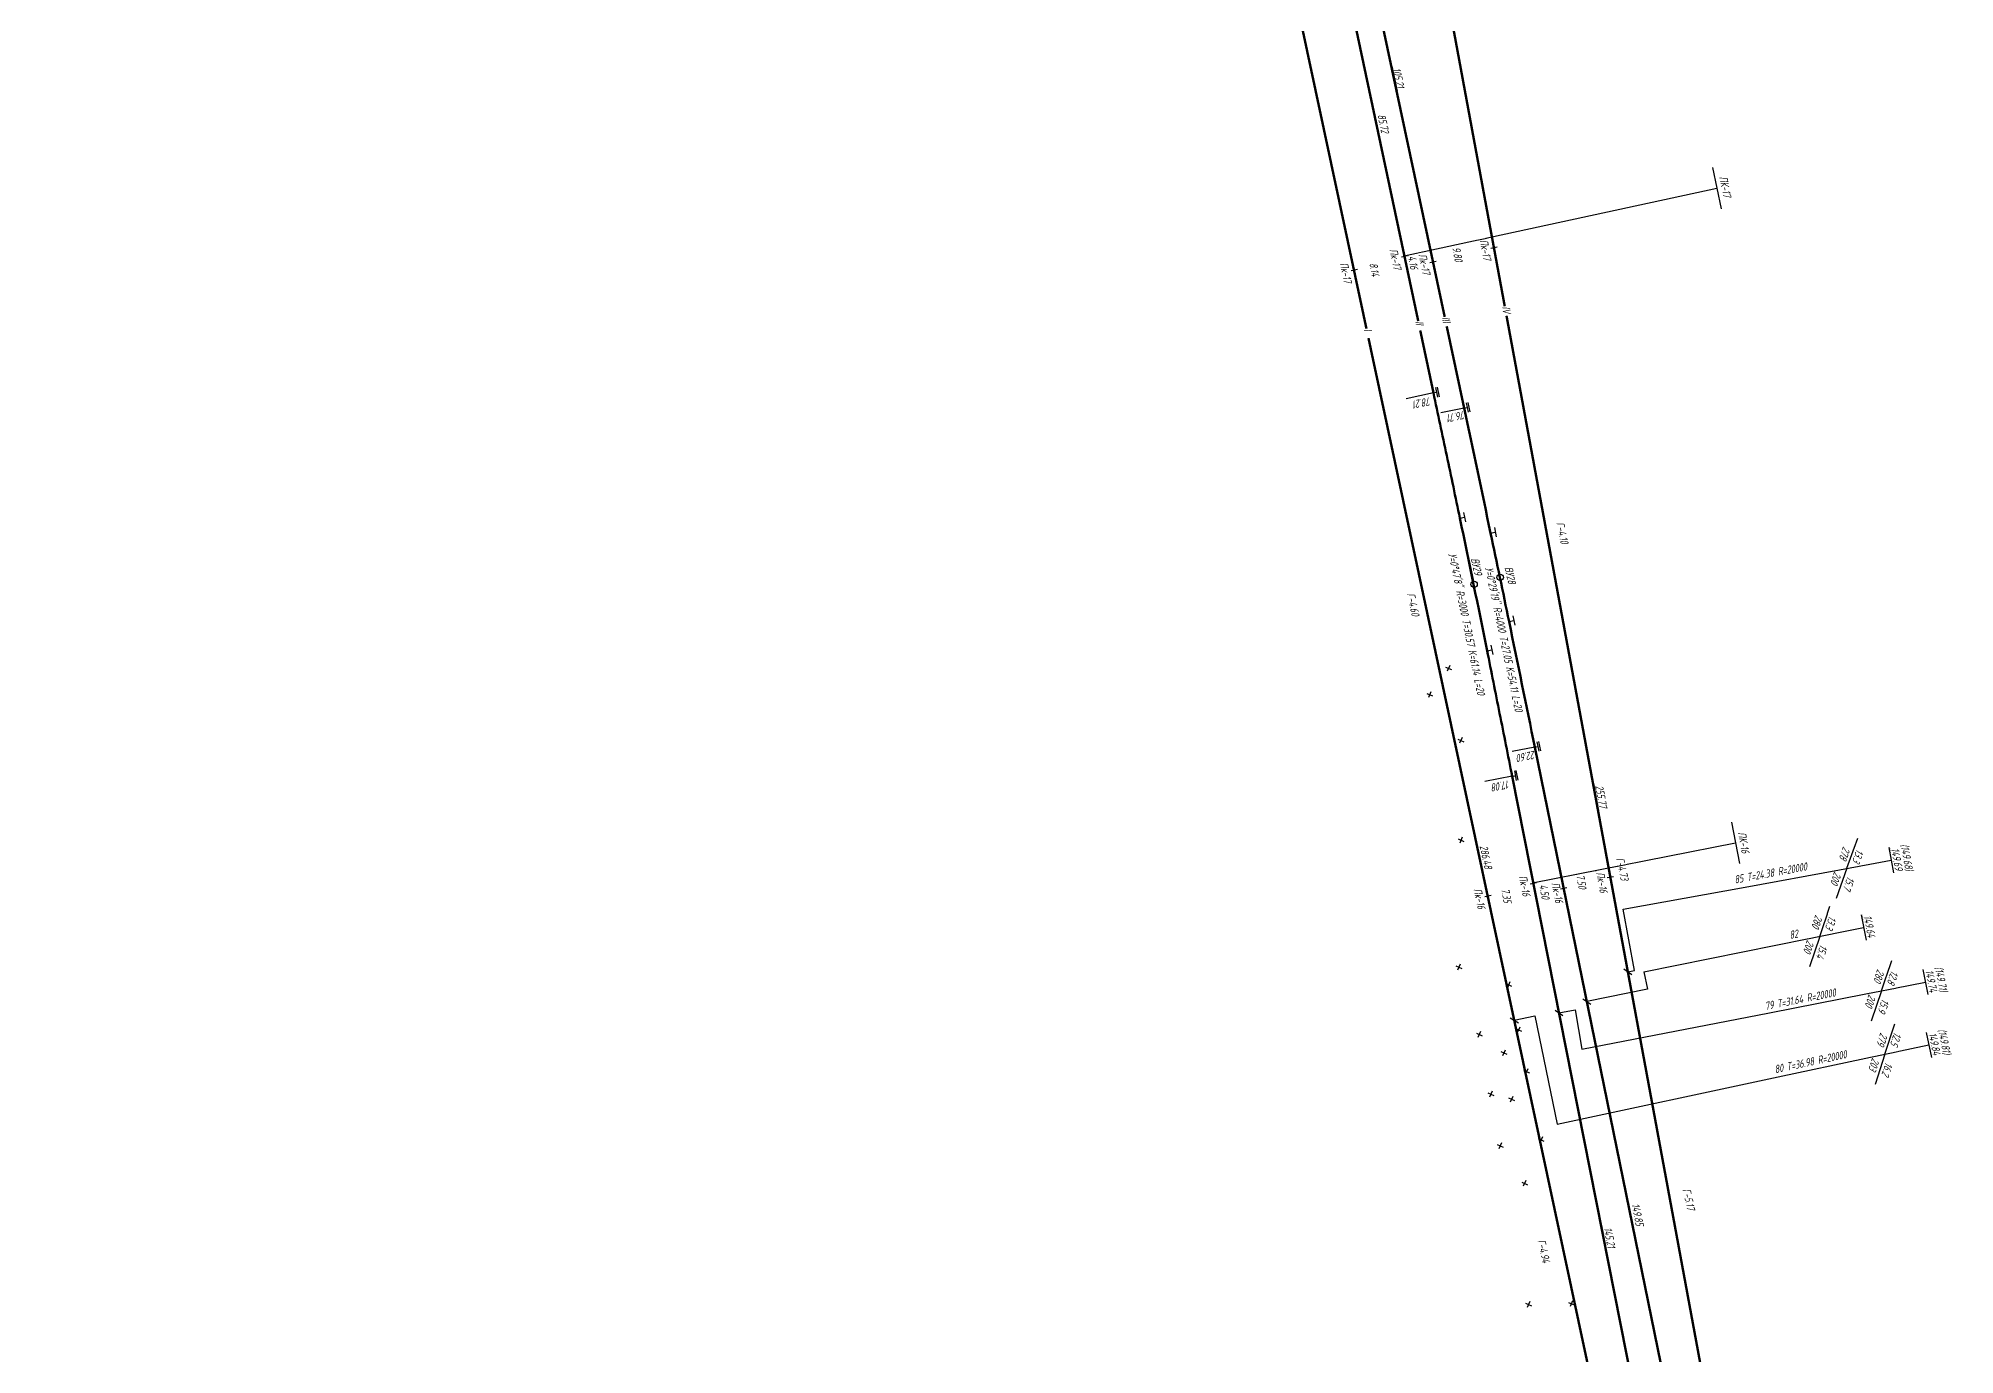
# Model space of a CAD drawing. Extents: x 8811 to 10286, y 10382 to 14118.
# Drawn here: x 9563.5 to 9862.9, y 11565 to 11770.7 of the extents above; entities that cross this region are included whole.
import ezdxf
from ezdxf.enums import TextEntityAlignment as Align

# ---------------------------------------------------------------- set-up
doc = ezdxf.new("R2010")
doc.units = 0
for name, color, linetype in [('I.Ось трассы', 7, 'Continuous'), ('II.Вершины', 7, 'Continuous'), ('II.Ось трассы', 7, 'Continuous'), ('II.Параметры кривых', 7, 'Continuous'), ('III.Вершины', 7, 'Continuous'), ('III.Ось трассы', 7, 'Continuous'), ('III.Параметры кривых', 7, 'Continuous'), ('IIс.Вершины', 7, 'Continuous'), ('IIс.Прямые вставки', 7, 'Continuous'), ('IV.Ось трассы', 7, 'Continuous'), ('Iс.Междупутья', 7, 'Continuous'), ('Iс.Прямые вставки', 7, 'Continuous'), ('КН I.Параметры кривых', 7, 'Continuous'), ('КН I.Прямые вставки', 7, 'Continuous'), ('КН II.Вершины', 7, 'Continuous'), ('КН II.Параметры кривых', 7, 'Continuous'), ('КН II.Прямые вставки', 7, 'Continuous'), ('маскировка', 7, 'Continuous')]:
    doc.layers.add(name, color=color, linetype=linetype)
for name, color, linetype, lineweight in [('IIс.Пикетаж', 7, 'Continuous', 15), ('Iс.Пикетаж', 7, 'Continuous', 15), ('КН I.Пикетаж', 7, 'Continuous', 15), ('КН II.Пикетаж', 7, 'Continuous', 15), ('кресты', 1, 'Continuous', 30), ('Уклоноуказатели по станции', 1, 'Continuous', 35)]:
    doc.layers.add(name, color=color, linetype=linetype, lineweight=lineweight)
doc.styles.add('спдс_сжатие09', font='SPDS.shx', dxfattribs={"width": 0.9, "oblique": 15, "height": 1.25})

# ---------------------------------------------------------------- blocks, each defined once
blk = doc.blocks.new('alignment_tc_sign')
at = {"color": 0, "linetype": 'ByBlock', "lineweight": -2}
for p, q in [((-1.5, 1.5), (1.5, 1.5)), ((-1.5, 1), (1.5, 1)), ((0, 0), (0, 1))]:
    blk.add_line(p, q, dxfattribs=at)
blk = doc.blocks.new('alignment_cc_sign')
at = {"color": 0, "linetype": 'ByBlock', "lineweight": -2}
for p, q in [((-1.5, 1.5), (1.5, 1.5)), ((0, 0), (0, 1.5))]:
    blk.add_line(p, q, dxfattribs=at)

msp = doc.modelspace()

# ---------------------------------------------------------------- linework, layer by layer
at = {"layer": 'кресты', "color": 5, "lineweight": 30}
for p, q in [((9780.39, 11668.34), (9781.3, 11667.94)), ((9780.39, 11668.34), (9781.3, 11667.94)), ((9781.05, 11668.6), (9780.65, 11667.68)), ((9785.26, 11661.2), (9786.18, 11660.8)), ((9785.26, 11661.2), (9786.18, 11660.8)), ((9785.92, 11661.46), (9785.52, 11660.54)), ((9785.28, 11645.62), (9786.19, 11645.22)), ((9785.28, 11645.62), (9786.19, 11645.22)), ((9785.94, 11645.88), (9785.54, 11644.96)), ((9784.95, 11625.78), (9785.87, 11625.38)), ((9784.95, 11625.78), (9785.87, 11625.38)), ((9785.61, 11626.03), (9785.21, 11625.12)), ((9792.73, 11623.02), (9793.64, 11622.62)), ((9792.73, 11623.02), (9793.64, 11622.62)), ((9793.38, 11623.28), (9792.98, 11622.36)), ((9788.14, 11615.25), (9789.05, 11614.85)), ((9788.14, 11615.25), (9789.05, 11614.85)), ((9788.8, 11615.51), (9788.39, 11614.59)), ((9794.26, 11615.96), (9795.17, 11615.56)), ((9794.26, 11615.96), (9795.17, 11615.56)), ((9794.91, 11616.21), (9794.51, 11615.3)), ((9791.96, 11612.37), (9792.88, 11611.96)), ((9791.96, 11612.37), (9792.88, 11611.96)), ((9792.62, 11612.62), (9792.22, 11611.71)), ((9795.52, 11609.43), (9796.44, 11609.03)), ((9795.52, 11609.43), (9796.44, 11609.03)), ((9796.18, 11609.69), (9795.78, 11608.77)), ((9789.94, 11605.91), (9790.86, 11605.51)), ((9789.94, 11605.91), (9790.86, 11605.51)), ((9790.6, 11606.17), (9790.2, 11605.25)), ((9793.17, 11605.13), (9794.08, 11604.72)), ((9793.17, 11605.13), (9794.08, 11604.72)), ((9793.83, 11605.38), (9793.42, 11604.47)), ((9797.79, 11598.77), (9798.7, 11598.37)), ((9797.79, 11598.77), (9798.7, 11598.37)), ((9798.45, 11599.03), (9798.05, 11598.11)), ((9791.41, 11597.85), (9792.33, 11597.45)), ((9791.41, 11597.85), (9792.33, 11597.45)), ((9792.07, 11598.11), (9791.67, 11597.2)), ((9795.22, 11591.99), (9796.13, 11591.58)), ((9795.22, 11591.99), (9796.13, 11591.58)), ((9795.88, 11592.24), (9795.47, 11591.33)), ((9795.83, 11573.06), (9796.75, 11572.66)), ((9795.83, 11573.06), (9796.75, 11572.66)), ((9796.49, 11573.32), (9796.09, 11572.4)), ((9802.52, 11573.19), (9803.44, 11572.79)), ((9802.52, 11573.19), (9803.44, 11572.79)), ((9803.18, 11573.45), (9802.78, 11572.53))]:
    msp.add_line(p, q, dxfattribs=at)
at = {"layer": 'Уклоноуказатели по станции', "color": 5, "lineweight": 30}
for p, q in [((9812.83, 11625.05), (9811.06, 11634.61)), ((9811.18, 11625.29), (9812.42, 11624.44)), ((9811.8, 11624.86), (9812.83, 11625.05)), ((9814.32, 11624.83), (9814.86, 11622.15)), ((9804.77, 11620.64), (9806, 11619.79)), ((9814.86, 11622.15), (9805.39, 11620.21)), ((9793.44, 11617.66), (9794.7, 11616.85)), ((9794.07, 11617.26), (9797.29, 11617.94)), ((9797.29, 11617.94), (9800.74, 11601.03)), ((9800.43, 11618.84), (9801.66, 11617.99)), ((9801.04, 11618.42), (9803.57, 11618.92)), ((9803.57, 11618.92), (9804.64, 11612.76))]:
    msp.add_line(p, q, dxfattribs=at)

# ---------------------------------------------------------------- block references
at = {"layer": 'II.Ось трассы', "color": 5, "lineweight": 30, "xscale": 0.4999999999999999, "yscale": 0.4999999999999999, "zscale": 0.4999999999999999, "rotation": 281.7904476257163}
msp.add_blockref('alignment_cc_sign', (9785.57, 11695.71), dxfattribs=at)

# ---------------------------------------------------------------- wipeouts: each hides what was drawn before it
at = {"color": 5}
for points in [[(9776.41, 11766.23), (9777.22, 11762.32), (9775.72, 11762.47), (9774.95, 11766.19)], [(9774.02, 11759.03), (9774.75, 11755.44), (9773.23, 11755.49), (9772.5, 11759.07)], [(9825.76, 11749.53), (9827.55, 11749.57), (9828.37, 11745.21), (9826.6, 11745.2)], [(9790.14, 11739.37), (9790.76, 11735.38), (9789.09, 11735.74), (9788.4, 11739.66)], [(9778.92, 11737.13), (9780.46, 11737.31), (9781.24, 11733.32), (9779.71, 11733.43)], [(9785.64, 11738.16), (9786.23, 11735.4), (9784.68, 11735.47), (9784.31, 11738.09)], [(9768.01, 11736), (9768.89, 11731.95), (9767.44, 11732.33), (9766.64, 11735.93)], [(9777.39, 11714.03), (9780.71, 11714.7), (9780.81, 11713.18), (9777.47, 11712.52)], [(9785.92, 11712.54), (9786.15, 11711.12), (9782.77, 11710.36), (9782.72, 11711.85)], [(9801.91, 11695.46), (9802.84, 11690.9), (9801.22, 11691.06), (9800.35, 11695.67)], [(9793.83, 11688.45), (9792.37, 11688.37), (9793.15, 11684.97), (9794.51, 11684.95)], [(9778.54, 11684.33), (9779.48, 11679.87), (9778.11, 11679.97), (9777.03, 11684.44)], [(9793.63, 11658.75), (9797.18, 11659.47), (9797.2, 11658.09), (9793.69, 11657.44)], [(9792.93, 11654.82), (9793.13, 11653.39), (9789.93, 11652.82), (9789.82, 11654.2)], [(9808.04, 11654.16), (9808.78, 11649.87), (9807.34, 11650.09), (9806.55, 11654.31)], [(9789.91, 11644.86), (9790.81, 11640.52), (9789.52, 11640.43), (9788.43, 11644.87)], [(9845.52, 11644.91), (9849.15, 11643.39), (9846.32, 11636.36), (9843.09, 11637.74), (9844.26, 11641.2), (9828.44, 11638.43), (9828.29, 11640.13), (9844.65, 11643.04)], [(9855.75, 11645.37), (9852.6, 11644.8), (9853.62, 11639.85), (9856.71, 11640.1)], [(9811.22, 11642.89), (9812.18, 11638.55), (9810.78, 11638.58), (9809.75, 11643.16)], [(9789, 11638.06), (9789.8, 11634.38), (9788.39, 11634.25), (9787.6, 11638.16)], [(9801.16, 11639.01), (9801.81, 11635.18), (9800.55, 11635.2), (9799.77, 11639.07)], [(9850.03, 11633.97), (9848.39, 11633.77), (9849.25, 11629.59), (9850.86, 11629.78)], [(9858.2, 11625.6), (9861.47, 11626.53), (9862.29, 11620.83), (9858.84, 11620.66)], [(9859, 11613.51), (9858.52, 11616.23), (9861.95, 11616.76), (9862.85, 11610.85), (9859.54, 11610.8)], [(9834.49, 11610.67), (9850.34, 11613.66), (9851.21, 11616.15), (9854.75, 11615.16), (9852.63, 11607.41), (9848.67, 11609.01), (9850.37, 11612.24), (9834.89, 11608.75)], [(9819.97, 11591.44), (9821.81, 11591.57), (9822.64, 11586.85), (9820.91, 11587.17)], [(9813.71, 11589.12), (9814.55, 11584.47), (9813.07, 11584.63), (9812.05, 11588.72)], [(9809.4, 11585.15), (9810.16, 11580.99), (9808.67, 11581.07), (9807.84, 11585.05)], [(9798.97, 11583.41), (9799.99, 11578.94), (9798.65, 11578.75), (9797.38, 11583.56)]]:
    msp.add_wipeout(points, dxfattribs=at).dxf.layer = 'маскировка'

# ---------------------------------------------------------------- next in the draw order: linework, layer by layer
at = {"color": 5, "lineweight": 30}
for p, q in [((9825, 11750.5, -157.71), (9826.37, 11744.03, -157.71)), ((9791.4, 11738.04), (9790.42, 11737.86)), ((9769.57, 11734.56), (9768.59, 11734.35)), ((9781.85, 11735.84), (9780.87, 11735.63))]:
    msp.add_line(p, q, dxfattribs=at)
at = {"layer": 'II.Параметры кривых', "color": 5, "lineweight": 30}
for p, q in [((9781.44, 11715.28), (9777.19, 11714.38)), ((9793.73, 11655.39), (9789.49, 11654.56))]:
    msp.add_line(p, q, dxfattribs=at)
at = {"layer": 'III.Параметры кривых', "color": 5, "lineweight": 30}
for p, q in [((9786.22, 11712.93), (9782.61, 11712.16)), ((9797.27, 11659.96), (9793.72, 11659.24))]:
    msp.add_line(p, q, dxfattribs=at)
at = {"layer": 'Уклоноуказатели по станции', "color": 5, "lineweight": 30}
for p, q in [((9846.03, 11641.01), (9847.7, 11645.73)), ((9852.55, 11644.25), (9853.28, 11640.32)), ((9830.15, 11638.08), (9844.84, 11640.79)), ((9846.03, 11641.01), (9844.36, 11636.3)), ((9844.84, 11640.79), (9852.91, 11642.29)), ((9811.06, 11634.61), (9830.15, 11638.08)), ((9848.23, 11633.73), (9849.03, 11629.81)), ((9857.9, 11625.19), (9858.67, 11621.27)), ((9858.38, 11615.38), (9859.21, 11611.47)), ((9835.3, 11608.41), (9848.99, 11611.33)), ((9848.99, 11611.33), (9858.8, 11613.43)), ((9851.95, 11611.96), (9850.41, 11607.21)), ((9800.74, 11601.03), (9835.3, 11608.41))]:
    msp.add_line(p, q, dxfattribs=at)

# ---------------------------------------------------------------- next in the draw order: block references
at = {"layer": 'II.Ось трассы', "color": 5, "lineweight": 30, "xscale": 0.5, "yscale": 0.5, "zscale": 0.5}
for p, rotation in [((9781.44, 11715.28), 281.9814333752882), ((9793.73, 11655.39), 281.1957567150616)]:
    msp.add_blockref('alignment_tc_sign', p, dxfattribs=dict(at, rotation=rotation))
at = {"layer": 'III.Ось трассы', "color": 5, "lineweight": 30, "xscale": 0.4999999999999987, "yscale": 0.4999999999999987, "zscale": 0.4999999999999987, "rotation": 282.027987944671}
msp.add_blockref('alignment_tc_sign', (9786.22, 11712.93), dxfattribs=at)

# ---------------------------------------------------------------- next in the draw order: texts
at = {"layer": 'II.Параметры кривых', "color": 5, "lineweight": 30, "style": 'спдс_сжатие09', "oblique": 15, "width": 0.9}
for s, rotation, p in [('78.21', 191.9814, (9780.94, 11714.66)), ('17.08', 191.1958, (9793.21, 11654.78))]:
    msp.add_text(s, height=1.25, rotation=rotation, dxfattribs=at).set_placement(p)
at = {"layer": 'III.Параметры кривых', "color": 5, "lineweight": 30, "style": 'спдс_сжатие09', "oblique": 15, "width": 0.9}
for s, rotation, p in [('76.71', 192.028, (9786.27, 11712.53)), ('22.60', 191.5395, (9797.25, 11659.4))]:
    msp.add_text(s, height=1.25, rotation=rotation, dxfattribs=at).set_placement(p)
at = {"layer": 'IIс.Прямые вставки', "color": 5, "lineweight": 30, "style": 'спдс_сжатие09', "oblique": 15, "width": 0.9}
for s, rotation, p in [('105.21', 282.028, (9775.36, 11764.4)), ('149.85', 281.5395, (9812.71, 11586.8))]:
    msp.add_text(s, height=1.25, rotation=rotation, dxfattribs=at).set_placement(p, align=Align.CENTER)
at = {"layer": 'Iс.Междупутья', "color": 5, "lineweight": 30, "style": 'спдс_сжатие09', "oblique": 15, "width": 0.9}
for s, rotation, p in [('9.80', 280, (9784.57, 11736.86)), ('Г-4.10', 282.5391, (9800.95, 11693.32)), ('Г-4.60', 282.5391, (9777.66, 11682.13)), ('Г-5.17', 282.5391, (9820.71, 11589.18)), ('Г-4.94', 282.5391, (9798.06, 11581.1))]:
    msp.add_text(s, height=1.25, rotation=rotation, dxfattribs=at).set_placement(p, align=Align.CENTER)
at = {"layer": 'Iс.Пикетаж', "color": 5, "lineweight": 30, "style": 'спдс_сжатие09', "oblique": 15, "width": 0.9}
msp.add_text('Пк-17', height=1.25, rotation=280.4672, dxfattribs=at).set_placement((9788.95, 11737.55), align=Align.CENTER)
at = {"layer": 'Iс.Прямые вставки', "color": 5, "lineweight": 30, "style": 'спдс_сжатие09', "oblique": 15, "width": 0.9}
msp.add_text('255.77', height=1.25, rotation=280.4672, dxfattribs=at).set_placement((9807.02, 11652.13), align=Align.CENTER)
at = {"layer": 'КН I.Пикетаж', "color": 5, "lineweight": 30, "style": 'спдс_сжатие09', "oblique": 15, "width": 0.9}
for s, p in [('Пк-17', (9767.14, 11733.97)), ('Пк-16', (9788.03, 11636.17))]:
    msp.add_text(s, height=1.25, rotation=282.0569, dxfattribs=at).set_placement(p, align=Align.CENTER)
at = {"layer": 'КН I.Прямые вставки', "color": 5, "lineweight": 30, "style": 'спдс_сжатие09', "oblique": 15, "width": 0.9}
msp.add_text('286.48', height=1.25, rotation=282.0569, dxfattribs=at).set_placement((9789.02, 11642.67), align=Align.CENTER)
at = {"layer": 'КН II.Прямые вставки', "color": 5, "lineweight": 30, "style": 'спдс_сжатие09', "oblique": 15, "width": 0.9}
for s, rotation, p in [('85.72', 282.0897, (9772.99, 11757.26)), ('145.21', 281.162, (9808.33, 11583.22))]:
    msp.add_text(s, height=1.25, rotation=rotation, dxfattribs=at).set_placement(p, align=Align.CENTER)
at = {"layer": 'Уклоноуказатели по станции', "color": 5, "lineweight": 30, "extrusion": (0.001371, 0.000169654, 0.999999), "style": 'спдс_сжатие09', "oblique": 15, "width": 0.9}
msp.add_text('ПК-17', height=1.25, rotation=281.7269, dxfattribs=at).set_placement((9826.42, 11747.41, -10.12), align=Align.CENTER)
at = {"layer": 'Уклоноуказатели по станции', "color": 5, "lineweight": 30, "style": 'спдс_сжатие09', "oblique": 15, "width": 0.9}
for s, rotation, p in [('278', 250.4672, (9845.95, 11642.19)), ('279', 252.0569, (9851.84, 11613.14))]:
    msp.add_text(s, height=1.25, rotation=rotation, dxfattribs=at).set_placement(p, align=Align.TOP_RIGHT)
for s, rotation, p in [('13.3', 250.4672, (9846.84, 11642.15)), ('12.5', 252.0569, (9852.77, 11613.52))]:
    msp.add_text(s, height=1.25, rotation=rotation, dxfattribs=at).set_placement(p, align=Align.RIGHT)
for s, rotation, p in [('149.69', 280.4672, (9853.22, 11642.34)), ('(149.68)', 280.4672, (9854.76, 11642.63)), ('149.64', 281.5395, (9848.94, 11631.83)), ('149.74', 281.162, (9858.59, 11623.29)), ('(149.71)', 281.162, (9860.12, 11623.59)), ('149.84', 282.0569, (9859.1, 11613.49)), ('(149.81)', 282.0569, (9860.63, 11613.82))]:
    msp.add_text(s, height=1.25, rotation=rotation, dxfattribs=at).set_placement(p, align=Align.CENTER)
for s, rotation, p in [('200', 250.4672, (9845.23, 11640.15)), ('203', 252.0569, (9851.17, 11611.08))]:
    msp.add_text(s, height=1.25, rotation=rotation, dxfattribs=at).set_placement(p, align=Align.TOP_LEFT)
for s, rotation, p in [('15.7', 250.4672, (9846.11, 11639.84)), ('16.2', 252.0569, (9852.06, 11610.79))]:
    msp.add_text(s, height=1.25, rotation=rotation, dxfattribs=at).set_placement(p)
msp.add_text('80 Т=36.98 R=20000', height=1.25, rotation=12.0569, dxfattribs=at).set_placement((9834.7, 11609.58), align=Align.MIDDLE_LEFT)

# ---------------------------------------------------------------- next in the draw order: wipeouts: each hides what was drawn before it
at = {"color": 5}
for points in [[(9778.78, 11736.51), (9779.19, 11734.32), (9777.8, 11734.32), (9777.47, 11736.78)], [(9790.24, 11690.71), (9796.17, 11662.34), (9794.6, 11662.4), (9788.74, 11690.9)], [(9828.77, 11646.93), (9830.29, 11647), (9830.97, 11642.81), (9829.59, 11642.73)], [(9799.32, 11638.5), (9799.78, 11635.97), (9798.26, 11635.89), (9797.83, 11638.52)], [(9808.13, 11640.59), (9808.88, 11636.75), (9807.53, 11636.78), (9806.73, 11640.58)], [(9850.61, 11625.94), (9854.49, 11624.73), (9852.01, 11617.13), (9848.54, 11618.68), (9849.2, 11621.98), (9833.24, 11618.6), (9833.07, 11620.68), (9849.88, 11623.69)]]:
    msp.add_wipeout(points, dxfattribs=at).dxf.layer = 'маскировка'

# ---------------------------------------------------------------- next in the draw order: linework, layer by layer
at = {"color": 5, "lineweight": 30}
for p, q in [((9827.99, 11648.23, -101.95), (9829.24, 11641.74, -101.95)), ((9809.57, 11639.7), (9808.58, 11639.52))]:
    msp.add_line(p, q, dxfattribs=at)
at = {"layer": 'III.Вершины', "color": 5, "lineweight": 30}
msp.add_line((9797.27, 11659.96), (9791.96, 11685.98), dxfattribs=at)
at = {"layer": 'Уклоноуказатели по станции', "color": 5, "lineweight": 30}
for p, q in [((9851.42, 11621.88), (9853.03, 11626.61)), ((9848.97, 11621.39), (9858.28, 11623.23)), ((9833.94, 11618.43), (9848.97, 11621.39)), ((9851.42, 11621.88), (9849.8, 11617.14)), ((9804.64, 11612.76), (9833.94, 11618.43)), ((9851.95, 11611.96), (9853.49, 11616.72))]:
    msp.add_line(p, q, dxfattribs=at)

# ---------------------------------------------------------------- next in the draw order: block references
at = {"layer": 'III.Ось трассы', "color": 5, "lineweight": 30}
for name, p, xscale, yscale, zscale, rotation in [('alignment_cc_sign', (9793.25, 11679.56), 0.4999999999999994, 0.4999999999999994, 0.4999999999999994, 281.6827013915593), ('alignment_tc_sign', (9797.27, 11659.96), 0.5, 0.5, 0.5, 281.5394586642858)]:
    msp.add_blockref(name, p, dxfattribs=dict(at, xscale=xscale, yscale=yscale, zscale=zscale, rotation=rotation))

# ---------------------------------------------------------------- next in the draw order: texts
at = {"layer": 'IIс.Вершины', "color": 5, "lineweight": 30, "style": 'спдс_сжатие09', "oblique": 15, "width": 0.9}
msp.add_text('ВУ28', height=1.25, rotation=282.3925, dxfattribs=at).set_placement((9792.83, 11686.69), align=Align.CENTER)
at = {"layer": 'IIс.Пикетаж', "color": 5, "lineweight": 30, "style": 'спдс_сжатие09', "oblique": 15, "width": 0.9}
for s, rotation, p in [('Пк-17', 282.028, (9779.41, 11735.3)), ('Пк-16', 281.5395, (9800.17, 11637.11))]:
    msp.add_text(s, height=1.25, rotation=rotation, dxfattribs=at).set_placement(p, align=Align.CENTER)
at = {"layer": 'Iс.Междупутья', "color": 5, "lineweight": 30, "style": 'спдс_сжатие09', "oblique": 15, "width": 0.9}
msp.add_text('Г-4.73', height=1.25, rotation=282.5391, dxfattribs=at).set_placement((9810.32, 11640.82), align=Align.CENTER)
at = {"layer": 'Уклоноуказатели по станции', "color": 5, "lineweight": 30, "extrusion": (0.001374, 0.000144056, 0.999999), "style": 'спдс_сжатие09', "oblique": 15, "width": 0.9}
msp.add_text('ПК-16', height=1.25, rotation=280.6585, dxfattribs=at).set_placement((9829.22, 11644.94, 45.36), align=Align.CENTER)
at = {"layer": 'Уклоноуказатели по станции', "color": 5, "lineweight": 30, "style": 'спдс_сжатие09', "oblique": 15, "width": 0.9}
for s, rotation, p in [('85 Т=24.38 R=20000', 10.4672, (9828.43, 11639.23)), ('79 Т=31.64 R=20000', 11.1619, (9833.19, 11619.45))]:
    msp.add_text(s, height=1.25, rotation=rotation, dxfattribs=at).set_placement(p, align=Align.MIDDLE_LEFT)
msp.add_text('280', height=1.25, rotation=251.1619, dxfattribs=at).set_placement((9851.32, 11623.05), align=Align.TOP_RIGHT)
msp.add_text('12.8', height=1.25, rotation=251.1619, dxfattribs=at).set_placement((9852.27, 11623.15), align=Align.RIGHT)
msp.add_text('200', height=1.25, rotation=251.1619, dxfattribs=at).set_placement((9850.62, 11621), align=Align.TOP_LEFT)
msp.add_text('15.9', height=1.25, rotation=251.1619, dxfattribs=at).set_placement((9851.51, 11620.7))

# ---------------------------------------------------------------- next in the draw order: wipeouts: each hides what was drawn before it
at = {"color": 5}
for points in [[(9775.76, 11738.15), (9776.67, 11734.05), (9775.21, 11734.31), (9774.44, 11738.07)], [(9788.66, 11689.85), (9789.34, 11686.22), (9787.74, 11686.45), (9787.1, 11689.87)], [(9795.98, 11640.16), (9796.72, 11636.25), (9795.35, 11636.34), (9794.59, 11640.1)], [(9805.03, 11640), (9805.51, 11637.58), (9804.13, 11637.58), (9803.59, 11640)], [(9837.11, 11629.76), (9836.7, 11631.36), (9840.14, 11632.12), (9841.04, 11634.57), (9845.18, 11633.25), (9842.42, 11625.69), (9838.75, 11627.31), (9840.13, 11630.36)]]:
    msp.add_wipeout(points, dxfattribs=at).dxf.layer = 'маскировка'

# ---------------------------------------------------------------- next in the draw order: linework, layer by layer
at = {"color": 5, "lineweight": 30}
for p, q in [((9776.85, 11736.73), (9825.69, 11747.26, -157.71)), ((9777.41, 11736.7), (9776.43, 11736.49)), ((9796.93, 11638.76), (9828.62, 11644.98, -101.95)), ((9797.53, 11638.74), (9796.55, 11638.54)), ((9802.28, 11637.95), (9801.3, 11637.75))]:
    msp.add_line(p, q, dxfattribs=at)
at = {"layer": 'Уклоноуказатели по станции', "color": 5, "lineweight": 30}
for p, q in [((9841.77, 11630.37), (9843.36, 11635.11)), ((9845.2, 11631.07), (9848.63, 11631.77)), ((9814.32, 11624.83), (9845.2, 11631.07)), ((9841.77, 11630.37), (9840.19, 11625.62))]:
    msp.add_line(p, q, dxfattribs=at)

# ---------------------------------------------------------------- next in the draw order: texts
at = {"layer": 'Iс.Междупутья', "color": 5, "lineweight": 30, "style": 'спдс_сжатие09', "oblique": 15, "width": 0.9}
for s, p in [('4.16', (9777.65, 11735.58)), ('4.50', (9798.16, 11637.27)), ('7.50', (9803.92, 11638.84))]:
    msp.add_text(s, height=1.25, rotation=280, dxfattribs=at).set_placement(p, align=Align.CENTER)
at = {"layer": 'Iс.Пикетаж', "color": 5, "lineweight": 30, "style": 'спдс_сжатие09', "oblique": 15, "width": 0.9}
msp.add_text('Пк-16', height=1.25, rotation=280.4672, dxfattribs=at).set_placement((9807.14, 11638.72), align=Align.CENTER)
at = {"layer": 'Уклоноуказатели по станции', "color": 5, "lineweight": 30, "style": 'спдс_сжатие09', "oblique": 15, "width": 0.9}
msp.add_text('280', height=1.25, rotation=251.5395, dxfattribs=at).set_placement((9841.67, 11631.54), align=Align.TOP_RIGHT)
msp.add_text('13.3', height=1.25, rotation=251.5395, dxfattribs=at).set_placement((9842.6, 11631.7), align=Align.RIGHT)
msp.add_text('82 ', height=1.25, rotation=11.5395, dxfattribs=at).set_placement((9837.02, 11630.56), align=Align.MIDDLE_LEFT)
msp.add_text('200', height=1.25, rotation=251.5395, dxfattribs=at).set_placement((9840.98, 11629.49), align=Align.TOP_LEFT)
msp.add_text('15.4', height=1.25, rotation=251.5395, dxfattribs=at).set_placement((9841.87, 11629.19))

# ---------------------------------------------------------------- next in the draw order: wipeouts: each hides what was drawn before it
at = {"color": 5}
for points in [[(9772.74, 11735.64), (9773.22, 11733.18), (9771.78, 11733.24), (9771.33, 11735.7)], [(9784.62, 11692.79), (9790.29, 11665.17), (9788.78, 11665.26), (9783.1, 11693.02)], [(9793.32, 11637.98), (9793.82, 11635.17), (9792.41, 11635.22), (9791.91, 11637.85)]]:
    msp.add_wipeout(points, dxfattribs=at).dxf.layer = 'маскировка'

# ---------------------------------------------------------------- next in the draw order: linework, layer by layer
at = {"color": 5, "lineweight": 30}
msp.add_line((9790.46, 11636.77), (9789.48, 11636.56), dxfattribs=at)
at = {"layer": 'I.Ось трассы', "color": 5, "lineweight": 70, "flags": 128}
msp.add_lwpolyline([(9819.08, 11500.03), (9759.29, 11780.2, 0.000391), (9757.2, 11789.98, 0.001172), (9755.08, 11799.76, 0.001953), (9752.89, 11809.51, 0.002734), (9750.62, 11819.25, 0.042709), (9707.62, 11948.72, 0.002734), (9703.62, 11957.88, 0.001953), (9699.53, 11967.01, 0.001172), (9695.39, 11976.11, 0.000391), (9691.22, 11985.2), (9563.53, 12262.89, 0.000521)], format="xyb", dxfattribs=at)
at = {"layer": 'II.Вершины', "color": 5, "lineweight": 30}
for p, q in [((9781.44, 11715.28), (9787.69, 11685.87)), ((9793.73, 11655.39), (9787.89, 11684.89))]:
    msp.add_line(p, q, dxfattribs=at)
msp.add_circle((9787.79, 11685.38), 0.5, dxfattribs=at)
at = {"layer": 'II.Ось трассы', "color": 5, "lineweight": 70, "flags": 128}
msp.add_lwpolyline([(9821.92, 11512.95), (9793.73, 11655.39, 0.000208), (9791.78, 11665.2, 0.000625), (9789.82, 11675.01, 0.001761), (9785.57, 11695.71, 0.000625), (9783.52, 11705.5, 0.000208), (9781.44, 11715.28), (9763.65, 11799.14, 0.000446), (9761.57, 11808.92, 0.001339), (9759.45, 11818.69, 0.002232), (9757.26, 11828.45, 0.003125), (9754.97, 11838.19, 0.036668), (9723.6, 11935.8, 0.003125), (9719.79, 11945.05, 0.002232), (9715.88, 11954.25, 0.001339), (9711.91, 11963.43, 0.000446), (9707.9, 11972.59), (9677.78, 12041.35, 0.00025)], format="xyb", dxfattribs=at)
at = {"layer": 'III.Вершины', "color": 5, "lineweight": 30}
msp.add_line((9786.22, 11712.93), (9791.75, 11686.96), dxfattribs=at)
msp.add_circle((9791.86, 11686.47), 0.5, dxfattribs=at)
at = {"layer": 'IV.Ось трассы', "color": 5, "lineweight": 70, "flags": 128}
msp.add_lwpolyline([(9830.01, 11526.3), (9783.54, 11777.81, 0.000391), (9781.72, 11787.64, 0.001172), (9779.87, 11797.47, 0.001953), (9777.96, 11807.28, 0.002734), (9775.95, 11817.08, 0.046918), (9731.47, 11960.13, 0.002734), (9727.57, 11969.34, 0.001953), (9723.58, 11978.51, 0.001172), (9719.53, 11987.65, 0.000391), (9715.46, 11996.79), (9613.31, 12225.4, 0.001042)], format="xyb", dxfattribs=at)
at = {"layer": 'КН II.Параметры кривых', "color": 5, "lineweight": 70, "flags": 128}
msp.add_lwpolyline([(9827.25, 11513.14), (9797.27, 11659.96, 0.000625), (9793.25, 11679.56, 0.000882), (9790.37, 11693.37, 0.000625), (9786.22, 11712.93), (9764.3, 11815.83, 0.000521), (9762.21, 11825.61, 0.001563), (9760.07, 11835.38, 0.002604), (9757.86, 11845.13, 0.003646), (9755.53, 11854.85, 0.035922), (9728.85, 11936.72, 0.003646), (9725, 11945.95, 0.002604), (9721.04, 11955.13, 0.001563), (9717.01, 11964.28, 0.000521), (9712.93, 11973.41), (9601.12, 12223.65, 0.000391)], format="xyb", dxfattribs=at)
at = {"layer": 'кресты', "color": 5, "lineweight": 30}
for p, q in [((9783.34, 11672.46), (9784.26, 11672.06)), ((9783.34, 11672.46), (9784.26, 11672.06)), ((9784, 11672.72), (9783.6, 11671.8))]:
    msp.add_line(p, q, dxfattribs=at)

# ---------------------------------------------------------------- next in the draw order: block references
at = {"layer": 'II.Ось трассы', "color": 5, "lineweight": 30, "xscale": 0.4999999999999996, "yscale": 0.4999999999999996, "zscale": 0.4999999999999996, "rotation": 281.3867424646335}
msp.add_blockref('alignment_cc_sign', (9789.82, 11675.01), dxfattribs=at)
at = {"layer": 'III.Ось трассы', "color": 5, "lineweight": 30, "xscale": 0.4999999999999999, "yscale": 0.4999999999999999, "zscale": 0.4999999999999999, "rotation": 281.8847520475866}
msp.add_blockref('alignment_cc_sign', (9790.37, 11693.37), dxfattribs=at)

# ---------------------------------------------------------------- next in the draw order: texts
at = {"layer": 'II.Параметры кривых', "color": 5, "lineweight": 30, "style": 'спдс_сжатие09', "oblique": 15, "width": 0.9}
msp.add_text('У=0°47\'8" R=3000 T=30.57 K=61.14 L=20', height=1.25, rotation=281.5886, dxfattribs=at).set_placement((9787.25, 11679.31), align=Align.TOP_CENTER)
at = {"layer": 'III.Параметры кривых', "color": 5, "lineweight": 30, "style": 'спдс_сжатие09', "oblique": 15, "width": 0.9}
msp.add_text('У=0°29\'19" R=4000 T=27.05 K=54.11 L=20', height=1.25, rotation=281.7837, dxfattribs=at).set_placement((9793.05, 11676.92), align=Align.TOP_CENTER)
at = {"layer": 'Iс.Междупутья', "color": 5, "lineweight": 30, "style": 'спдс_сжатие09', "oblique": 15, "width": 0.9}
for s, p in [('8.14', (9771.61, 11734.47)), ('7.35', (9792.21, 11636.67))]:
    msp.add_text(s, height=1.25, rotation=280, dxfattribs=at).set_placement(p, align=Align.CENTER)
at = {"layer": 'КН II.Вершины', "color": 5, "lineweight": 30, "style": 'спдс_сжатие09', "oblique": 15, "width": 0.9}
msp.add_text('ВУ29', height=1.25, rotation=281.8663, dxfattribs=at).set_placement((9787.56, 11688.06), align=Align.CENTER)
at = {"layer": 'КН II.Пикетаж', "color": 5, "lineweight": 30, "style": 'спдс_сжатие09', "oblique": 15, "width": 0.9}
for s, rotation, p in [('Пк-17', 282.0897, (9774.88, 11736.08)), ('Пк-16', 281.162, (9795.07, 11638.18))]:
    msp.add_text(s, height=1.25, rotation=rotation, dxfattribs=at).set_placement(p, align=Align.CENTER)

# ---------------------------------------------------------------- next in the draw order: texts
at = {"layer": 'КН I.Параметры кривых', "color": 5, "lineweight": 30, "char_height": 1.25, "attachment_point": 1, "rotation": 281.1176, "style": 'спдс_сжатие09', "bg_fill": 3, "box_fill_scale": 1, "bg_fill_color": 256, "bg_fill_transparency": 0}
for s, insert in [('IV    ', (9793.34, 11728.98)), ('I    ', (9771.76, 11725.48)), ('II   ', (9779.82, 11726.67)), ('III ', (9783.95, 11727.32))]:
    msp.add_mtext_dynamic_manual_height_columns(s, width=1.5, gutter_width=12.5, heights=[0], dxfattribs=dict(at, insert=insert))

doc.saveas('drawing.dxf')
